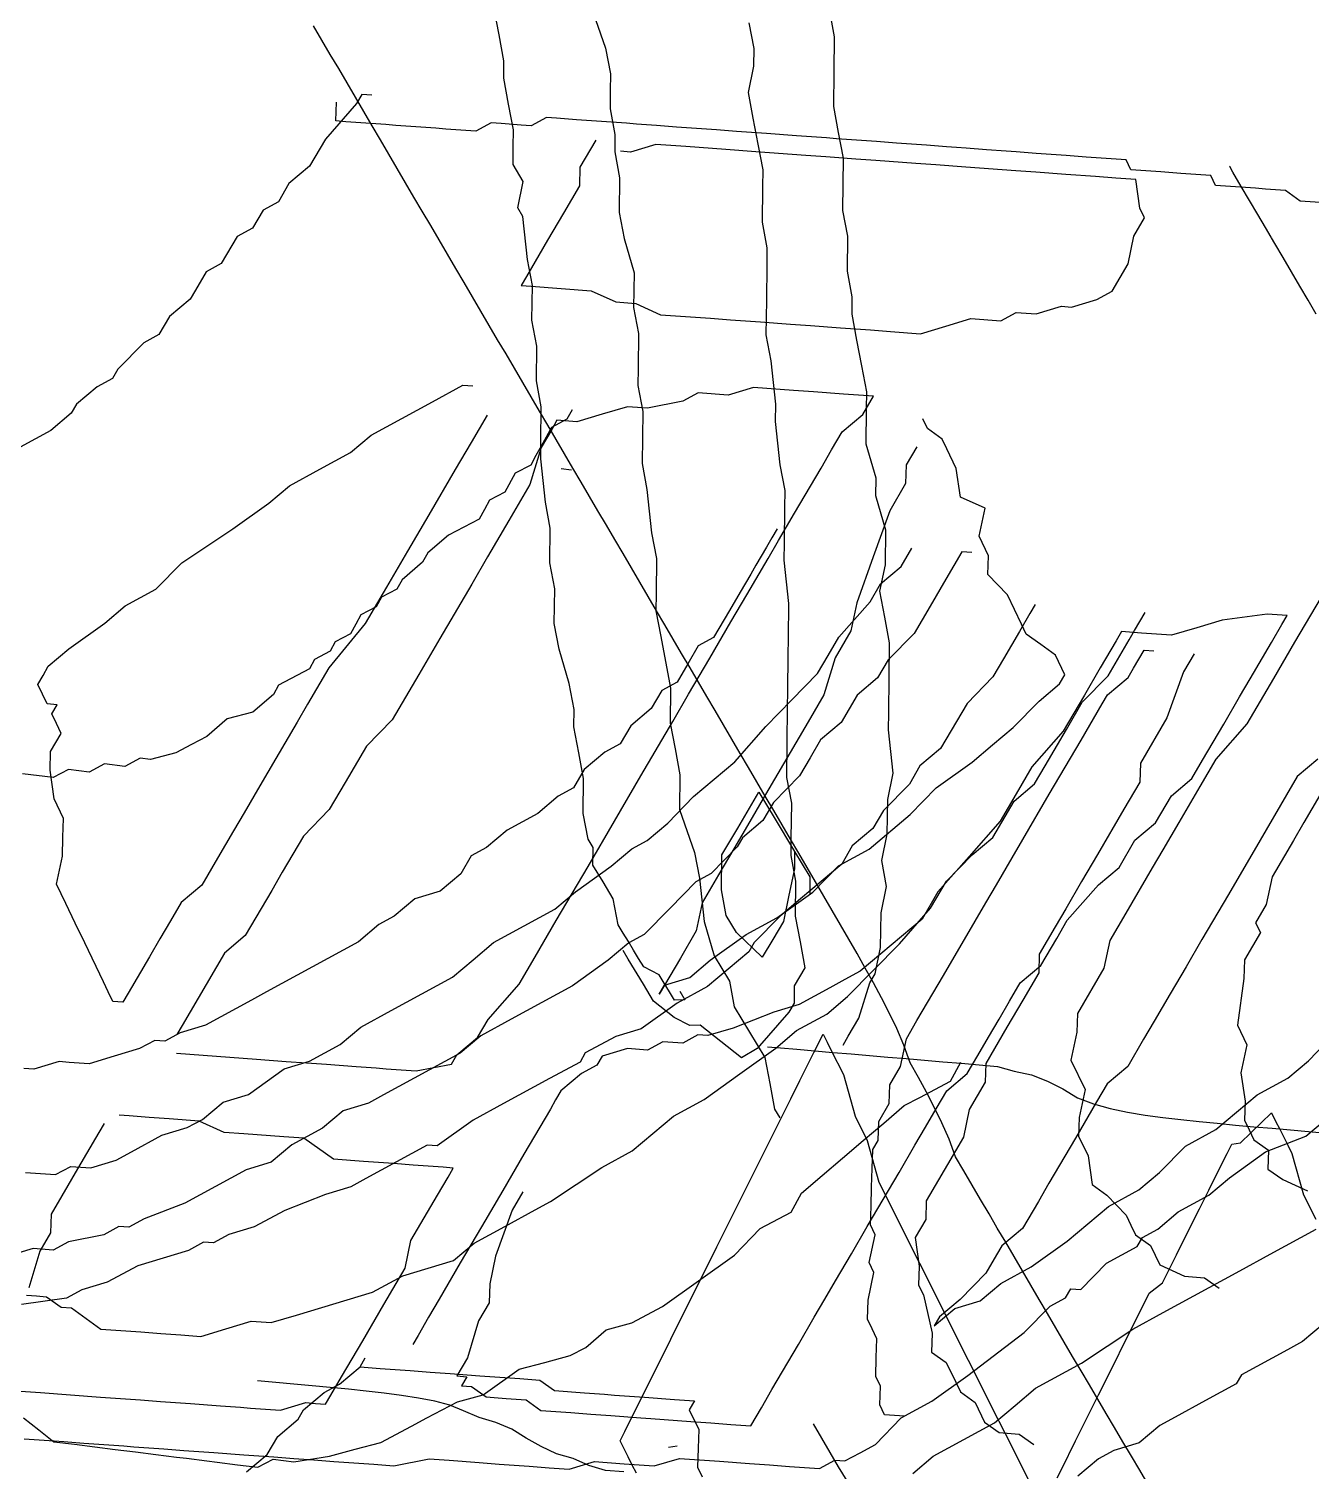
# Model space of a CAD drawing. Extents: x 360 to 742, y 109 to 616.
# Drawn here: x 429.9 to 533.9, y 319.8 to 436.8 of the extents above; entities that cross this region are included whole.
import ezdxf

# ---------------------------------------------------------------- set-up
doc = ezdxf.new("R2010")
doc.units = 0

msp = doc.modelspace()

# ---------------------------------------------------------------- linework, layer by layer
at = {"layer": '1', "color": 252}
for points in [[(482.695, 358.714, 84.237), (482.695, 358.714, 84.237), (483.109, 358.028, 83.637), (483.109, 358.028, 83.637), (483.109, 358.028, 83.637), (483.109, 358.028, 83.637), (483.109, 358.028, 83.637), (483.109, 358.028, 83.637), (482.264, 357.988, 84.771), (482.264, 357.988, 84.771), (482.264, 357.988, 84.771), (482.264, 357.988, 84.771), (481.851, 358.673, 85.371), (481.851, 358.673, 85.371), (481.851, 358.673, 85.371), (481.438, 359.359, 85.969), (481.438, 359.359, 85.969), (481.022, 360.045, 86.567), (479.764, 360.69, 88.298), (479.35, 361.375, 88.897), (478.936, 362.06, 89.496), (478.523, 362.746, 90.096), (478.109, 363.433, 90.694), (477.695, 364.118, 91.293), (477.299, 366.218, 91.956), (476.472, 367.589, 93.153), (475.643, 368.961, 94.351), (475.66, 370.373, 94.415), (475.246, 371.06, 95.014), (474.848, 373.157, 95.676), (474.885, 375.982, 95.805), (474.489, 378.081, 96.468), (474.092, 380.18, 97.131), (474.109, 381.593, 97.195), (473.713, 383.691, 97.857), (472.902, 386.476, 99.118), (472.505, 388.574, 99.781), (472.54, 391.399, 99.911), (472.144, 393.497, 100.573), (472.179, 396.323, 100.701), (471.782, 398.42, 101.365), (471.404, 401.932, 102.092), (471.421, 403.345, 102.155), (471.455, 406.171, 102.285), (471.059, 408.267, 102.947), (471.094, 411.092, 103.076), (470.698, 413.193, 103.738), (470.732, 416.018, 103.866), (470.336, 418.116, 104.53), (469.956, 421.627, 105.258), (469.544, 422.312, 105.856), (469.992, 424.453, 105.386), (469.164, 425.824, 106.583), (469.181, 427.236, 106.647), (469.198, 428.65, 106.712), (468.802, 430.747, 107.374), (468.406, 432.847, 108.038), (468.424, 434.258, 108.102), (468.028, 436.358, 108.765), (467.631, 438.456, 109.428)], [(475.449, 438.761, 116.153), (476.672, 435.291, 114.292), (477.07, 433.192, 113.629), (477.052, 431.781, 113.565), (477.034, 430.368, 113.5), (477.431, 428.27, 112.838), (477.414, 426.856, 112.773), (477.811, 424.759, 112.111), (477.776, 421.933, 111.982), (478.172, 419.834, 111.32), (478.982, 417.05, 110.057), (478.947, 414.224, 109.929), (479.344, 412.124, 109.267), (479.309, 409.301, 109.138), (479.292, 407.888, 109.073), (479.688, 405.79, 108.41), (479.636, 401.552, 108.217), (480.032, 399.453, 107.554), (480.41, 395.942, 106.828), (480.809, 393.844, 106.165), (480.774, 391.019, 106.037), (480.756, 389.606, 105.972), (481.152, 387.507, 105.308), (481.946, 383.31, 103.983), (481.91, 380.485, 103.855), (482.308, 378.387, 103.193), (482.703, 376.288, 102.53), (482.669, 373.463, 102.401), (483.892, 369.992, 100.541), (484.288, 367.894, 99.878), (484.668, 364.383, 99.15), (485.478, 361.598, 97.89), (486.72, 359.541, 96.093), (487.115, 357.443, 95.43), (488.358, 355.386, 93.635), (489.599, 353.328, 91.838), (489.996, 351.23, 91.176), (490.393, 349.131, 90.514), (490.806, 348.446, 89.913)], [(495.947, 354.341, 83.37), (495.947, 354.341, 83.37), (495.947, 354.341, 83.37), (496.378, 355.07, 82.837), (496.378, 355.07, 82.837), (497.24, 356.523, 81.768), (498.121, 359.39, 80.763), (498.552, 360.116, 80.229), (499.001, 362.256, 79.759), (499.036, 365.082, 79.886), (499.485, 367.222, 79.416), (499.088, 369.32, 80.079), (499.537, 371.459, 79.609), (499.573, 374.285, 79.738), (500.019, 376.425, 79.267), (499.642, 379.936, 79.994), (499.659, 381.348, 80.059), (499.692, 384.173, 80.186), (499.729, 386.998, 80.316), (499.331, 389.097, 80.977), (498.935, 391.195, 81.641), (499.383, 393.335, 81.171), (499.418, 396.16, 81.299), (498.609, 398.944, 82.561), (498.626, 400.357, 82.624), (497.815, 403.141, 83.887), (497.849, 405.966, 84.016), (497.867, 407.38, 84.079), (497.471, 409.478, 84.742), (497.075, 411.576, 85.405), (496.677, 413.676, 86.066), (496.696, 415.088, 86.132), (496.298, 417.186, 86.795), (496.334, 420.011, 86.925), (495.937, 422.11, 87.586), (495.989, 426.348, 87.78), (495.592, 428.445, 88.443), (495.197, 430.545, 89.105), (495.232, 433.37, 89.233), (495.268, 436.194, 89.362), (494.871, 438.294, 90.025)], [(520.727, 318.677, 19.201), (520.037, 319.824, 20.273), (519.353, 320.974, 21.343), (518.67, 322.128, 22.414), (517.989, 323.285, 23.482), (517.307, 324.438, 24.549), (516.628, 325.597, 25.617), (515.946, 326.752, 26.683), (515.266, 327.911, 27.748), (514.585, 329.071, 28.816), (513.905, 330.227, 29.883), (513.232, 331.384, 30.948), (512.548, 332.544, 32.013), (511.874, 333.7, 33.08), (511.19, 334.859, 34.147), (510.509, 336.018, 35.215), (509.832, 337.175, 36.281), (509.153, 338.332, 37.342), (508.473, 339.492, 38.412), (507.798, 340.648, 39.475), (507.118, 341.81, 40.541), (506.438, 342.966, 41.609), (505.758, 344.125, 42.674), (505.077, 345.285, 43.744), (504.551, 346.699, 44.624), (503.969, 348.024, 45.571), (503.352, 349.292, 46.56), (502.716, 350.523, 47.576), (502.063, 351.726, 48.611), (501.405, 352.911, 49.653), (500.884, 354.347, 50.526), (500.31, 355.687, 51.459), (499.701, 356.963, 52.442), (499.066, 358.193, 53.455), (498.413, 359.4, 54.483), (497.755, 360.593, 55.529), (497.088, 361.775, 56.577), (496.417, 362.943, 57.635), (495.74, 364.112, 58.695), (495.066, 365.276, 59.758), (494.389, 366.438, 60.822), (493.711, 367.599, 61.885), (493.034, 368.757, 62.952), (492.355, 369.916, 64.016), (491.675, 371.074, 65.079), (490.995, 372.234, 66.147), (490.318, 373.393, 67.212), (489.638, 374.552, 68.28), (488.957, 375.709, 69.345), (488.28, 376.869, 70.41), (487.601, 378.027, 71.477), (486.92, 379.184, 72.544), (486.244, 380.342, 73.609), (485.563, 381.501, 74.675), (484.886, 382.658, 75.74), (484.207, 383.816, 76.806), (483.527, 384.976, 77.873), (482.846, 386.134, 78.939), (482.168, 387.291, 80.004), (481.491, 388.45, 81.069), (480.81, 389.609, 82.138), (480.131, 390.768, 83.205), (479.452, 391.923, 84.271), (478.772, 393.082, 85.335), (478.092, 394.242, 86.403), (477.413, 395.402, 87.468), (476.733, 396.562, 88.535), (476.055, 397.717, 89.6), (475.377, 398.874, 90.667), (474.698, 400.034, 91.732), (474.017, 401.191, 92.799), (473.34, 402.347, 93.863), (472.66, 403.508, 94.931), (471.981, 404.665, 95.996), (471.301, 405.821, 97.06), (470.625, 406.981, 98.128), (469.945, 408.14, 99.194), (469.267, 409.297, 100.261), (468.588, 410.456, 101.325), (467.908, 411.612, 102.391), (467.228, 412.773, 103.458), (466.548, 413.929, 104.524), (465.87, 415.087, 105.59), (465.189, 416.247, 106.656), (464.512, 417.403, 107.722), (463.832, 418.562, 108.789), (463.153, 419.72, 109.855), (462.472, 420.878, 110.922), (461.794, 422.038, 111.988), (461.116, 423.196, 113.055), (460.437, 424.352, 114.121), (459.757, 425.511, 115.187), (459.08, 426.671, 116.254), (458.401, 427.83, 117.318), (457.72, 428.986, 118.383), (457.04, 430.143, 119.451), (456.362, 431.301, 120.518), (455.683, 432.459, 121.586), (455.004, 433.618, 122.648), (454.325, 434.777, 123.716), (453.644, 435.937, 124.784), (452.965, 437.095, 125.849)], [(488.311, 437.344, 81.569), (488.706, 435.245, 80.905), (488.689, 433.832, 80.842), (488.241, 431.692, 81.313), (488.637, 429.593, 80.649), (489.033, 427.496, 79.985), (489.429, 425.397, 79.322), (489.413, 423.985, 79.258), (489.379, 421.159, 79.13), (489.773, 419.062, 78.466), (489.757, 417.649, 78.402), (489.722, 414.823, 78.273), (489.688, 411.997, 78.146), (490.082, 409.898, 77.483), (490.462, 406.389, 76.756), (490.446, 404.976, 76.691), (490.825, 401.465, 75.964), (491.221, 399.366, 75.301), (491.204, 397.953, 75.237), (491.169, 395.129, 75.109), (491.151, 393.715, 75.046), (491.531, 390.204, 74.318), (491.496, 387.379, 74.188), (491.479, 385.966, 74.124), (491.444, 383.14, 73.996), (491.426, 381.728, 73.932), (491.391, 378.903, 73.804), (491.355, 376.078, 73.675), (491.753, 373.979, 73.012), (491.718, 371.154, 72.883), (491.701, 369.741, 72.819), (492.097, 367.643, 72.155), (492.063, 364.817, 72.028), (492.459, 362.718, 71.366), (492.854, 360.622, 70.702), (492.424, 359.893, 71.237), (491.992, 359.167, 71.771), (491.975, 357.754, 71.707), (491.543, 357.026, 72.242), (488.973, 354.078, 75.513), (487.697, 353.311, 77.18), (486.023, 354.641, 79.511), (484.352, 355.972, 81.841), (483.506, 355.93, 82.976), (482.248, 356.575, 84.707), (480.574, 357.906, 87.036), (479.747, 359.277, 88.235), (478.505, 361.333, 90.029), (478.09, 362.02, 90.63), (478.09, 362.02, 90.63), (478.09, 362.02, 90.63)], [(457.699, 431.454, 119.648), (456.889, 431.514, 119.071), (456.889, 431.514, 119.071), (456.889, 431.514, 119.071), (456.889, 431.514, 119.071), (456.889, 431.514, 119.071), (456.458, 430.778, 119.592), (453.927, 427.898, 121.109), (453.497, 427.165, 121.636), (452.638, 425.694, 122.685), (450.968, 424.284, 123.15), (450.107, 422.811, 124.2), (448.868, 422.139, 124.142), (448.008, 420.669, 125.192), (446.765, 419.994, 125.137), (445.906, 418.524, 126.185), (445.475, 417.789, 126.71), (444.234, 417.113, 126.653), (443.373, 415.643, 127.703), (442.945, 414.909, 128.225), (441.274, 413.497, 128.694), (440.415, 412.026, 129.745), (439.174, 411.353, 129.688), (437.073, 409.207, 130.678), (436.643, 408.472, 131.204), (435.401, 407.798, 131.146), (433.732, 406.386, 131.615), (433.3, 405.653, 132.142), (433.3, 405.653, 132.142), (431.63, 404.242, 132.607), (430.388, 403.566, 132.55), (429.147, 402.89, 132.495)], [(534.693, 422.753, 178.152), (533.068, 422.868, 176.99), (531.875, 423.725, 175.304), (530.252, 423.84, 174.138), (530.252, 423.84, 174.138), (529.443, 423.902, 173.558), (529.443, 423.902, 173.558), (529.443, 423.902, 173.558), (528.633, 423.965, 172.98), (527.821, 424.022, 172.396), (527.821, 424.022, 172.396), (526.196, 424.14, 171.235), (525.815, 424.932, 170.126), (525.815, 424.932, 170.126), (525.815, 424.932, 170.126), (525.004, 424.994, 169.546), (525.004, 424.994, 169.546), (523.38, 425.111, 168.383), (521.76, 425.232, 167.22), (520.948, 425.291, 166.638), (519.322, 425.411, 165.473), (518.942, 426.205, 164.367), (517.317, 426.325, 163.206), (515.692, 426.442, 162.042), (514.071, 426.559, 160.878), (512.447, 426.681, 159.717), (511.639, 426.739, 159.136), (510.015, 426.857, 157.971), (509.203, 426.918, 157.389), (507.582, 427.038, 156.226), (505.956, 427.156, 155.064), (505.146, 427.214, 154.481), (504.334, 427.275, 153.899), (502.712, 427.394, 152.739), (501.087, 427.514, 151.576), (500.277, 427.573, 150.993), (498.656, 427.691, 149.829), (497.843, 427.75, 149.249), (496.22, 427.869, 148.086), (495.407, 427.928, 147.504), (494.598, 427.988, 146.922), (493.787, 428.047, 146.342), (492.161, 428.168, 145.18), (489.728, 428.345, 143.434), (488.915, 428.404, 142.855), (487.294, 428.525, 141.687), (485.67, 428.642, 140.523), (484.047, 428.759, 139.362), (482.424, 428.878, 138.2), (480.803, 428.997, 137.037), (479.178, 429.118, 135.875), (478.367, 429.178, 135.292), (476.747, 429.292, 134.132), (475.933, 429.352, 133.548), (474.309, 429.471, 132.386), (472.69, 429.59, 131.223), (471.877, 429.653, 130.643), (470.634, 428.976, 130.581), (469.821, 429.035, 130.001), (468.201, 429.155, 128.84), (467.388, 429.212, 128.26), (466.146, 428.542, 128.201), (465.338, 428.598, 127.618), (464.522, 428.659, 127.038), (463.713, 428.717, 126.458), (462.9, 428.773, 125.873), (461.278, 428.896, 124.712), (460.468, 428.954, 124.129), (460.468, 428.954, 124.129), (459.656, 429.015, 123.55), (458.843, 429.071, 122.968), (458.032, 429.132, 122.387), (457.22, 429.191, 121.805), (456.409, 429.25, 121.223), (455.598, 429.309, 120.644), (455.598, 429.309, 120.644), (455.598, 429.309, 120.644), (454.786, 429.369, 120.061), (454.786, 429.369, 120.061), (454.786, 429.369, 120.061), (454.835, 430.898, 118.428)], [(475.885, 427.824, 135.179), (475.455, 427.088, 135.703), (474.593, 425.62, 136.753), (474.548, 424.092, 138.384), (473.256, 421.884, 139.958), (471.967, 419.684, 141.535), (470.247, 416.741, 143.631), (470.247, 416.741, 143.631), (470.247, 416.741, 143.631), (469.822, 416.005, 144.156), (469.822, 416.005, 144.156), (470.631, 415.948, 144.738), (470.631, 415.948, 144.738), (470.631, 415.948, 144.738), (473.064, 415.768, 146.482), (475.498, 415.591, 148.226), (477.504, 414.678, 150.494), (479.129, 414.559, 151.66), (481.132, 413.644, 153.927), (482.756, 413.525, 155.09), (485.189, 413.348, 156.835), (486.813, 413.229, 157.997), (487.622, 413.168, 158.578), (489.246, 413.05, 159.742), (491.679, 412.873, 161.487), (493.302, 412.755, 162.648), (495.736, 412.575, 164.396), (498.17, 412.4, 166.138), (499.796, 412.281, 167.303), (502.23, 412.098, 169.045), (504.281, 412.714, 169.684), (506.336, 413.33, 170.323), (508.77, 413.154, 172.069), (510.007, 413.827, 172.127), (511.636, 413.708, 173.289), (513.685, 414.324, 173.926), (513.685, 414.324, 173.926), (514.5, 414.266, 174.506), (514.5, 414.266, 174.506), (516.551, 414.883, 175.144), (517.792, 415.558, 175.203), (517.792, 415.558, 175.203), (517.792, 415.558, 175.203), (517.792, 415.558, 175.203), (519.082, 417.764, 173.628), (519.556, 420.027, 171.473), (520.418, 421.495, 170.424), (520.037, 422.292, 169.318), (520.037, 422.292, 169.318), (519.704, 424.616, 166.581), (519.704, 424.616, 166.581), (518.893, 424.675, 165.999), (518.081, 424.735, 165.418), (516.456, 424.853, 164.255), (514.024, 425.032, 162.508), (511.587, 425.209, 160.767), (509.965, 425.329, 159.603), (505.91, 425.626, 156.694), (503.475, 425.806, 154.949), (501.85, 425.923, 153.786), (498.606, 426.159, 151.462), (496.982, 426.278, 150.298), (494.55, 426.459, 148.555), (492.928, 426.579, 147.392), (488.869, 426.875, 144.485), (486.434, 427.053, 142.739), (483.186, 427.291, 140.412), (481.565, 427.408, 139.25), (480.755, 427.47, 138.668), (478.7, 426.85, 138.03), (477.887, 426.914, 137.448)], [(534.366, 413.687, 167.364), (533.703, 414.813, 168.4), (533.031, 415.958, 169.459), (532.354, 417.118, 170.525), (531.676, 418.274, 171.59), (530.996, 419.431, 172.653), (530.731, 419.882, 173.069), (530.708, 419.925, 173.107), (530.708, 419.925, 173.107), (530.708, 419.925, 173.107), (530.708, 419.925, 173.107), (530.708, 419.925, 173.107), (530.708, 419.925, 173.107), (530.708, 419.925, 173.107), (530.708, 419.925, 173.107), (530.708, 419.925, 173.107), (530.708, 419.925, 173.107), (530.708, 419.925, 173.107), (530.708, 419.925, 173.107), (530.708, 419.925, 173.107), (530.708, 419.925, 173.107), (530.708, 419.925, 173.107), (530.708, 419.925, 173.107), (530.708, 419.925, 173.107), (530.231, 420.734, 173.853), (529.612, 421.789, 174.824), (528.952, 422.917, 175.86), (528.279, 424.062, 176.914), (527.602, 425.221, 177.981), (527.341, 425.67, 178.394), (527.315, 425.711, 178.435), (527.315, 425.711, 178.435), (527.315, 425.711, 178.435), (527.315, 425.711, 178.435), (527.315, 425.711, 178.435), (527.315, 425.711, 178.435), (527.315, 425.711, 178.435), (527.315, 425.711, 178.435), (527.315, 425.711, 178.435), (527.315, 425.711, 178.435), (527.315, 425.711, 178.435)], [(467.048, 405.479, 153.826), (465.757, 403.275, 155.402), (464.47, 401.069, 156.973), (462.319, 397.395, 159.6), (460.599, 394.454, 161.697), (458.882, 391.516, 163.795), (457.162, 388.572, 165.894), (454.201, 384.961, 167.936), (452.483, 382.02, 170.033), (451.622, 380.55, 171.084), (449.905, 377.612, 173.182), (448.614, 375.405, 174.758), (447.325, 373.201, 176.331), (446.464, 371.731, 177.38), (445.176, 369.526, 178.954), (443.886, 367.321, 180.528), (442.216, 365.912, 180.997), (441.356, 364.441, 182.044), (440.496, 362.972, 183.094), (439.636, 361.502, 184.142), (437.918, 358.56, 186.24), (437.918, 358.56, 186.24), (437.918, 358.56, 186.24), (437.918, 358.56, 186.24), (437.488, 357.826, 186.767), (437.488, 357.826, 186.767), (437.488, 357.826, 186.767), (436.674, 357.886, 186.185), (436.674, 357.886, 186.185), (436.293, 358.681, 185.08), (435.913, 359.475, 183.973), (434.385, 362.654, 179.55), (433.623, 364.243, 177.336), (432.858, 365.832, 175.124), (432.478, 366.623, 174.016), (432.094, 367.419, 172.911), (432.572, 369.684, 170.756), (432.621, 371.213, 169.126), (432.669, 372.742, 167.493), (431.906, 374.331, 165.281), (431.573, 376.653, 162.543), (431.621, 378.185, 160.913), (432.481, 379.653, 159.864), (432.098, 380.448, 158.759), (431.717, 381.242, 157.651), (431.717, 381.242, 157.651), (432.145, 381.979, 157.13), (432.145, 381.979, 157.13), (432.145, 381.979, 157.13), (432.145, 381.979, 157.13), (432.145, 381.979, 157.13), (431.336, 382.037, 156.546), (430.955, 382.831, 155.44), (430.573, 383.626, 154.332), (431.003, 384.36, 153.808), (431.003, 384.36, 153.808), (431.003, 384.36, 153.808), (431.003, 384.36, 153.808), (431.432, 385.097, 153.284), (431.432, 385.097, 153.284), (431.432, 385.097, 153.284), (431.432, 385.097, 153.284), (433.103, 386.504, 152.815), (436.015, 388.593, 152.406), (437.685, 390, 151.938), (440.168, 391.355, 152.052), (442.271, 393.497, 151.061), (446.423, 396.26, 150.705), (449.338, 398.344, 150.291), (451.006, 399.758, 149.825), (453.488, 401.108, 149.94), (455.973, 402.458, 150.054), (457.645, 403.871, 149.586), (460.125, 405.22, 149.701), (462.609, 406.573, 149.813), (465.091, 407.92, 149.926), (465.902, 407.863, 150.506), (465.902, 407.863, 150.506), (465.902, 407.863, 150.506), (465.902, 407.863, 150.506), (465.902, 407.863, 150.506), (465.902, 407.863, 150.506), (465.902, 407.863, 150.506), (465.902, 407.863, 150.506), (465.902, 407.863, 150.506)], [(441.83, 353.676, 194.043), (441.83, 353.676, 194.043), (441.83, 353.676, 194.043), (441.83, 353.676, 194.043), (441.83, 353.676, 194.043), (445.077, 353.438, 196.367), (448.32, 353.202, 198.695), (450.755, 353.022, 200.437), (452.379, 352.901, 201.602), (454.003, 352.785, 202.763), (456.436, 352.608, 204.509), (458.058, 352.485, 205.671), (458.872, 352.428, 206.253), (459.681, 352.368, 206.835), (461.305, 352.249, 207.998), (464.171, 352.806, 209.218), (464.171, 352.806, 209.218), (464.171, 352.806, 209.218), (464.171, 352.806, 209.218), (464.171, 352.806, 209.218), (464.171, 352.806, 209.218), (464.6, 353.541, 208.693), (464.6, 353.541, 208.693), (464.6, 353.541, 208.693), (466.268, 354.952, 208.223), (467.129, 356.422, 207.175), (469.661, 359.303, 205.656), (470.949, 361.507, 204.084), (472.667, 364.448, 201.986), (475.246, 368.856, 198.84), (477.397, 372.53, 196.213), (479.546, 376.206, 193.589), (482.125, 380.618, 190.444), (483.416, 382.822, 188.868), (485.135, 385.758, 186.772), (486.852, 388.701, 184.67), (488.14, 390.907, 183.1), (489.862, 393.845, 180.999), (490.721, 395.314, 179.951), (492.013, 397.522, 178.378), (494.16, 401.195, 175.753), (495.019, 402.664, 174.705), (495.878, 404.134, 173.655), (497.549, 405.546, 173.185), (498.409, 407.015, 172.136), (498.409, 407.015, 172.136), (498.409, 407.015, 172.136), (498.409, 407.015, 172.136), (498.409, 407.015, 172.136), (498.409, 407.015, 172.136), (498.409, 407.015, 172.136), (498.409, 407.015, 172.136), (495.975, 407.193, 170.393), (493.539, 407.371, 168.647), (491.916, 407.489, 167.485), (488.671, 407.726, 165.16), (486.619, 407.111, 164.52), (484.183, 407.287, 162.775), (482.944, 406.613, 162.721), (480.081, 406.058, 161.501), (478.455, 406.174, 160.337), (476.402, 405.559, 159.7), (474.349, 404.946, 159.06), (472.727, 405.066, 157.898), (472.727, 405.066, 157.898), (472.727, 405.066, 157.898), (472.727, 405.066, 157.898), (472.727, 405.066, 157.898), (472.297, 404.329, 158.423), (471.438, 402.86, 159.473), (470.533, 399.859, 162.151), (468.81, 396.921, 164.251), (467.092, 393.978, 166.348), (465.803, 391.775, 167.923), (463.224, 387.367, 171.072), (461.504, 384.424, 173.17), (459.354, 380.75, 175.793), (457.254, 378.606, 176.784), (455.536, 375.666, 178.885), (454.245, 373.462, 180.459), (452.143, 371.316, 181.449), (450.425, 368.376, 183.55), (449.567, 366.906, 184.598), (447.418, 363.23, 187.221), (445.745, 361.82, 187.687), (443.598, 358.147, 190.313), (442.307, 355.942, 191.886), (441.879, 355.205, 192.41), (441.879, 355.205, 192.41), (441.879, 355.205, 192.41), (441.879, 355.205, 192.41)], [(473.946, 405.914, 85.97), (473.526, 405.151, 86.456), (472.276, 404.491, 86.396), (471.435, 402.962, 87.373), (471.013, 402.198, 87.861), (470.592, 401.435, 88.349), (469.343, 400.772, 88.286), (468.502, 399.245, 89.265), (467.251, 398.583, 89.204), (466.831, 397.82, 89.691), (466.41, 397.055, 90.18), (465.16, 396.394, 90.118), (463.913, 395.735, 90.056), (462.243, 394.309, 90.48), (461.822, 393.543, 90.969), (460.151, 392.118, 91.396), (459.731, 391.355, 91.884), (458.482, 390.697, 91.823), (458.059, 389.931, 92.312), (456.812, 389.27, 92.249), (456.391, 388.508, 92.739), (455.97, 387.743, 93.226), (454.722, 387.083, 93.165), (454.302, 386.318, 93.652), (453.053, 385.657, 93.59), (452.63, 384.893, 94.079), (450.132, 383.571, 93.955), (449.711, 382.808, 94.443), (448.041, 381.382, 94.869), (445.964, 380.827, 94.256), (444.294, 379.402, 94.682), (443.045, 378.739, 94.619), (441.795, 378.081, 94.556), (439.718, 377.524, 93.944), (438.888, 377.628, 93.396), (437.642, 376.967, 93.331), (435.985, 377.175, 92.229), (434.736, 376.515, 92.167), (433.08, 376.723, 91.065), (431.83, 376.062, 91.002), (429.346, 376.374, 89.349)], [(478.507, 406.16, 88.234)], [(501.941, 402.926, 178.831), (501.941, 402.926, 178.831), (501.51, 402.187, 179.358), (501.082, 401.454, 179.881), (501.032, 399.925, 181.511), (499.744, 397.72, 183.085), (498.406, 393.986, 186.291), (497.069, 390.25, 189.496), (496.591, 387.987, 191.651), (495.303, 385.779, 193.224), (494.393, 382.781, 195.905), (493.105, 380.577, 197.477), (491.385, 377.638, 199.576), (489.666, 374.698, 201.676), (488.374, 372.492, 203.248), (487.088, 370.288, 204.825), (486.228, 368.817, 205.873), (484.509, 365.88, 207.972), (484.031, 363.616, 210.129), (482.741, 361.409, 211.699), (482.312, 360.674, 212.226), (481.881, 359.939, 212.751), (481.451, 359.205, 213.275), (481.023, 358.47, 213.801), (481.023, 358.47, 213.801), (481.023, 358.47, 213.801), (481.023, 358.47, 213.801), (481.023, 358.47, 213.801), (481.023, 358.47, 213.801), (481.023, 358.47, 213.801), (481.023, 358.47, 213.801), (481.023, 358.47, 213.801), (481.023, 358.47, 213.801), (481.023, 358.47, 213.801), (481.023, 358.47, 213.801), (481.451, 359.205, 213.275), (483.503, 359.82, 213.915), (485.174, 361.235, 213.447), (488.088, 363.318, 213.033), (490.569, 364.672, 213.148), (493.483, 366.755, 212.736), (495.582, 368.9, 211.745), (498.066, 370.252, 211.858), (501.407, 373.073, 210.919), (503.508, 375.218, 209.928), (506.42, 377.305, 209.518), (508.092, 378.713, 209.049), (509.762, 380.126, 208.582), (511.865, 382.268, 207.591), (513.534, 383.682, 207.122), (513.964, 384.417, 206.599), (513.964, 384.417, 206.599), (513.964, 384.417, 206.599), (513.964, 384.417, 206.599), (513.964, 384.417, 206.599), (513.964, 384.417, 206.599), (513.204, 386.005, 204.387), (512.007, 386.859, 202.697), (510.813, 387.709, 201.008), (510.435, 388.508, 199.904), (509.288, 390.891, 196.587), (507.712, 392.537, 193.791), (507.762, 394.067, 192.161), (507, 395.657, 189.948), (507.477, 397.922, 187.795), (505.473, 398.833, 185.523), (505.139, 401.155, 182.788), (504.376, 402.746, 180.575), (503.995, 403.54, 179.47), (502.797, 404.394, 177.781), (502.418, 405.19, 176.676), (502.418, 405.19, 176.676)], [(473.903, 401.018, 90.554), (473.903, 401.018, 90.554), (473.903, 401.018, 90.554), (473.903, 401.018, 90.554), (473.075, 401.124, 90.003)], [(490.601, 396.25, 93.47), (490.601, 396.25, 93.47), (490.169, 395.515, 93.995), (490.169, 395.515, 93.995), (490.169, 395.515, 93.995), (489.739, 394.779, 94.521), (488.882, 393.309, 95.567), (488.451, 392.575, 96.094), (488.022, 391.841, 96.617), (487.59, 391.105, 97.142), (486.732, 389.637, 98.194), (486.3, 388.9, 98.716), (485.871, 388.165, 99.24), (485.441, 387.429, 99.766), (484.2, 386.753, 99.71), (483.342, 385.286, 100.758), (482.48, 383.816, 101.809), (481.24, 383.139, 101.752), (480.38, 381.669, 102.801), (478.708, 380.26, 103.268), (477.851, 378.79, 104.318), (476.609, 378.115, 104.261), (474.938, 376.705, 104.73), (474.077, 375.233, 105.777), (472.835, 374.558, 105.722), (471.165, 373.149, 106.188), (469.922, 372.473, 106.132), (468.681, 371.796, 106.077), (467.013, 370.385, 106.543), (465.77, 369.711, 106.487), (464.91, 368.243, 107.535), (463.242, 366.829, 108.004), (461.187, 366.212, 107.365), (459.517, 364.802, 107.832), (458.275, 364.128, 107.776), (456.602, 362.717, 108.245), (455.361, 362.04, 108.186), (454.122, 361.366, 108.131), (452.88, 360.689, 108.071), (451.638, 360.015, 108.017), (449.158, 358.663, 107.901), (447.916, 357.987, 107.846), (446.673, 357.314, 107.79), (445.432, 356.636, 107.733), (444.192, 355.963, 107.675), (442.14, 355.345, 107.037), (440.896, 354.672, 106.981), (440.086, 354.73, 106.4), (438.842, 354.055, 106.342), (436.791, 353.437, 105.705), (434.74, 352.823, 105.067), (433.928, 352.884, 104.486), (433.115, 352.942, 103.901), (432.305, 353.001, 103.322), (430.251, 352.385, 102.682), (429.442, 352.445, 102.102)], [(429.582, 344.002, 111.361), (431.204, 343.883, 112.526), (432.015, 343.825, 113.108), (433.257, 344.5, 113.163), (434.88, 344.383, 114.325), (436.931, 344.998, 114.965), (438.173, 345.671, 115.021), (440.656, 347.023, 115.134), (442.708, 347.64, 115.773), (443.949, 348.315, 115.83), (445.623, 349.723, 115.361), (447.673, 350.34, 116), (450.586, 352.427, 115.587), (452.638, 353.045, 116.225), (455.121, 354.396, 116.341), (456.792, 355.806, 115.871), (459.274, 357.156, 115.988), (460.518, 357.831, 116.044), (462.999, 359.185, 116.16), (464.24, 359.861, 116.215), (465.91, 361.267, 115.745), (467.582, 362.678, 115.28), (470.064, 364.028, 115.392), (472.546, 365.38, 115.506), (474.218, 366.793, 115.038), (477.13, 368.878, 114.628), (478.805, 370.289, 114.16), (480.042, 370.963, 114.218), (481.715, 372.374, 113.749), (483.815, 374.521, 112.758), (485.487, 375.933, 112.289), (487.157, 377.342, 111.82), (489.689, 380.218, 110.304), (491.789, 382.366, 109.309), (493.888, 384.513, 108.319), (494.75, 385.981, 107.268), (495.611, 387.451, 106.219), (498.139, 390.333, 104.704), (499, 391.803, 103.653), (500.669, 393.212, 103.186), (501.53, 394.68, 102.136), (501.53, 394.68, 102.136), (501.53, 394.68, 102.136), (501.53, 394.68, 102.136)], [(506.4, 394.327, 105.625), (505.588, 394.385, 105.044), (504.298, 392.181, 106.618), (503.008, 389.977, 108.194), (501.72, 387.771, 109.766), (499.619, 385.624, 110.76), (498.758, 384.154, 111.808), (497.087, 382.746, 112.276), (495.797, 380.541, 113.848), (494.128, 379.128, 114.316), (493.268, 377.662, 115.368), (492.407, 376.191, 116.418), (490.307, 374.043, 117.408), (489.445, 372.574, 118.458), (487.775, 371.163, 118.925), (487.345, 370.43, 119.45), (485.244, 368.282, 120.442), (484.001, 367.611, 120.386), (481.905, 365.462, 121.379), (479.801, 363.319, 122.371), (478.562, 362.642, 122.316), (476.892, 361.232, 122.781), (473.979, 359.146, 123.193), (472.737, 358.473, 123.138), (471.496, 357.794, 123.08), (469.012, 356.443, 122.968), (466.531, 355.089, 122.851), (464.859, 353.682, 123.32), (463.618, 353.007, 123.261), (462.378, 352.328, 123.204), (459.896, 350.978, 123.091), (458.654, 350.304, 123.033), (457.413, 349.628, 122.977), (455.36, 349.013, 122.339), (453.691, 347.602, 122.807), (451.206, 346.251, 122.695), (449.533, 344.842, 123.162), (447.481, 344.225, 122.522), (446.239, 343.549, 122.466), (444.998, 342.875, 122.409), (442.518, 341.523, 122.297), (439.222, 340.228, 121.602), (437.981, 339.554, 121.544), (437.169, 339.618, 120.962), (435.93, 338.94, 120.907), (433.063, 338.383, 119.686), (431.822, 337.706, 119.63), (430.202, 337.826, 118.466), (428.147, 337.212, 117.83)], [(511.555, 390.118, 113.481), (511.125, 389.383, 114.006), (510.263, 387.912, 115.057), (508.975, 385.708, 116.629), (508.115, 384.236, 117.679), (506.014, 382.089, 118.672), (505.152, 380.621, 119.72), (503.865, 378.417, 121.296), (502.194, 377.005, 121.762), (501.334, 375.535, 122.813), (499.236, 373.389, 123.805), (498.372, 371.922, 124.853), (496.7, 370.51, 125.322), (495.84, 369.041, 126.371), (494.171, 367.63, 126.841), (492.503, 366.218, 127.307), (490.832, 364.809, 127.775), (488.729, 362.663, 128.77), (488.299, 361.928, 129.294), (486.628, 360.519, 129.759), (484.956, 359.109, 130.229), (482.473, 357.756, 130.113), (479.559, 355.671, 130.525), (477.509, 355.054, 129.886), (475.026, 353.703, 129.771), (474.595, 352.969, 130.297), (472.115, 351.619, 130.182), (470.874, 350.943, 130.125), (468.391, 349.59, 130.014), (465.909, 348.242, 129.9), (462.998, 346.152, 130.309), (462.187, 346.213, 129.727), (460.942, 345.537, 129.672), (457.219, 343.509, 129.502), (455.979, 342.834, 129.446), (453.926, 342.219, 128.804), (450.633, 340.927, 128.11), (448.147, 339.578, 127.997), (446.095, 338.96, 127.358), (444.854, 338.288, 127.303), (444.041, 338.346, 126.72), (442.802, 337.668, 126.665), (440.748, 337.052, 126.025), (438.694, 336.436, 125.385), (436.214, 335.085, 125.273), (434.162, 334.469, 124.634), (432.921, 333.793, 124.577), (429.244, 333.296, 122.775)], [(534.752, 390.713, 127.61), (532.603, 387.043, 130.232), (530.883, 384.101, 132.33), (528.734, 380.426, 134.955), (526.203, 377.546, 136.471), (524.913, 375.342, 138.045), (523.196, 372.403, 140.146), (521.904, 370.197, 141.718), (521.046, 368.726, 142.765), (518.897, 365.053, 145.391), (517.607, 362.847, 146.964), (517.132, 360.584, 149.121), (514.98, 356.909, 151.743), (514.935, 355.38, 153.373), (514.452, 353.114, 155.531), (515.6, 350.732, 158.847), (515.122, 348.469, 161.004), (515.074, 346.937, 162.636), (515.836, 345.347, 164.847), (516.172, 343.025, 167.584), (517.362, 342.171, 169.271), (518.94, 340.523, 172.064), (519.319, 339.728, 173.171), (519.701, 338.934, 174.278), (520.896, 338.078, 175.963), (521.658, 336.492, 178.176), (523.661, 335.579, 180.446), (525.287, 335.46, 181.609), (526.479, 334.607, 183.298), (526.479, 334.607, 183.298), (526.479, 334.607, 183.298)], [(429.674, 334.032, 122.254), (430.486, 333.974, 122.833), (431.295, 333.913, 123.415), (432.489, 333.061, 125.104), (433.302, 333, 125.684), (434.495, 332.147, 127.371), (435.689, 331.294, 129.058), (437.312, 331.173, 130.222), (438.935, 331.057, 131.387), (440.556, 330.936, 132.547), (442.178, 330.816, 133.713), (443.802, 330.698, 134.876), (445.855, 331.314, 135.512), (447.907, 331.931, 136.152), (449.532, 331.812, 137.315), (451.581, 332.428, 137.954), (453.637, 333.043, 138.589), (455.687, 333.66, 139.229), (457.742, 334.276, 139.869), (460.226, 335.624, 139.981), (462.278, 336.241, 140.619), (464.331, 336.858, 141.258), (466.001, 338.27, 140.789), (468.483, 339.62, 140.904), (470.966, 340.971, 141.018), (472.207, 341.646, 141.073), (476.361, 344.408, 140.721), (478.843, 345.758, 140.834), (480.515, 347.168, 140.364), (482.185, 348.58, 139.899), (484.668, 349.931, 140.01), (487.578, 352.017, 139.6), (490.494, 354.103, 139.191), (492.164, 355.515, 138.722), (494.645, 356.865, 138.84), (496.313, 358.278, 138.368), (498.417, 360.42, 137.376), (500.519, 362.567, 136.385), (503.05, 365.448, 134.867), (504.34, 367.65, 133.292), (506.44, 369.797, 132.299), (508.109, 371.209, 131.833), (509.83, 374.148, 129.735), (511.501, 375.557, 129.265), (512.362, 377.026, 128.216), (514.08, 379.964, 126.117), (515.369, 382.172, 124.544), (517.469, 384.318, 123.55), (519.189, 387.258, 121.451), (519.617, 387.994, 120.928), (520.049, 388.727, 120.402), (520.049, 388.727, 120.402), (520.049, 388.727, 120.402), (520.479, 389.459, 119.877), (520.479, 389.459, 119.877)], [(469.942, 342.42, 224.178), (469.942, 342.42, 224.178), (469.942, 342.42, 224.178), (469.942, 342.42, 224.178), (469.083, 340.95, 225.225), (467.747, 337.214, 228.435), (467.268, 334.949, 230.587), (467.221, 333.424, 232.221), (466.36, 331.952, 233.267), (465.456, 328.954, 235.948), (464.595, 327.483, 236.999), (464.595, 327.483, 236.999), (465.406, 327.423, 237.579), (464.975, 326.688, 238.103), (464.975, 326.688, 238.103), (464.975, 326.688, 238.103), (465.787, 326.629, 238.687), (466.979, 325.774, 240.372), (468.602, 325.659, 241.536), (470.224, 325.538, 242.699), (471.419, 324.684, 244.386), (473.852, 324.507, 246.13), (475.475, 324.386, 247.293), (477.097, 324.269, 248.456), (479.531, 324.089, 250.202), (480.344, 324.03, 250.783), (483.588, 323.792, 253.111), (485.213, 323.671, 254.272), (486.835, 323.554, 255.438), (486.835, 323.554, 255.438), (486.835, 323.554, 255.438), (487.647, 323.496, 256.017), (488.456, 323.436, 256.597), (488.456, 323.436, 256.597), (488.456, 323.436, 256.597), (488.456, 323.436, 256.597), (488.89, 324.17, 256.072), (488.89, 324.17, 256.072), (489.318, 324.907, 255.549), (489.318, 324.907, 255.549), (490.177, 326.377, 254.5), (491.898, 329.316, 252.402), (492.329, 330.049, 251.874), (493.616, 332.256, 250.301), (494.474, 333.723, 249.253), (495.332, 335.194, 248.204), (495.764, 335.932, 247.677), (496.624, 337.398, 246.631), (497.915, 339.603, 245.056), (499.202, 341.807, 243.483), (500.495, 344.013, 241.908), (501.783, 346.218, 240.333), (502.643, 347.687, 239.283), (503.502, 349.159, 238.237), (504.363, 350.628, 237.184), (506.033, 352.039, 236.718), (506.891, 353.508, 235.669), (507.754, 354.976, 234.618), (508.613, 356.449, 233.57), (509.474, 357.918, 232.521), (510.331, 359.39, 231.473), (512.003, 360.8, 231.004), (513.292, 363.004, 229.431), (514.153, 364.473, 228.38), (516.68, 367.353, 226.862), (518.353, 368.764, 226.395), (519.64, 370.968, 224.822), (521.312, 372.38, 224.352), (522.602, 374.585, 222.778), (524.273, 375.995, 222.311), (525.133, 377.464, 221.262), (525.994, 378.935, 220.213), (526.852, 380.406, 219.163), (528.14, 382.61, 217.59), (529.001, 384.08, 216.541), (530.719, 387.02, 214.442), (531.579, 388.488, 213.393), (532.008, 389.223, 212.87), (532.008, 389.223, 212.87), (532.008, 389.223, 212.87), (532.008, 389.223, 212.87), (532.008, 389.223, 212.87), (532.008, 389.223, 212.87), (532.008, 389.223, 212.87), (530.387, 389.342, 211.705), (526.713, 388.845, 209.904), (524.661, 388.232, 209.267), (522.606, 387.614, 208.628), (521.793, 387.672, 208.045), (520.172, 387.79, 206.882), (518.547, 387.911, 205.722), (518.547, 387.911, 205.722), (518.547, 387.911, 205.722), (518.547, 387.911, 205.722), (518.12, 387.176, 206.244), (518.12, 387.176, 206.244), (516.831, 384.971, 207.816), (515.538, 382.764, 209.391), (513.82, 379.828, 211.49), (511.288, 376.948, 213.007), (510.002, 374.741, 214.581), (508.709, 372.536, 216.156), (506.181, 369.655, 217.672), (503.649, 366.777, 219.191), (502.359, 364.57, 220.764), (500.69, 363.162, 221.23), (499.018, 361.75, 221.697), (497.346, 360.337, 222.167), (496.107, 359.663, 222.11), (494.864, 358.988, 222.055), (492.382, 357.637, 221.939), (490.327, 357.021, 221.304), (487.036, 355.729, 220.605), (484.982, 355.117, 219.968), (484.172, 355.172, 219.387), (482.93, 354.498, 219.331), (481.307, 354.617, 218.166), (480.067, 353.942, 218.107), (478.442, 354.06, 216.948), (478.442, 354.06, 216.948), (478.442, 354.06, 216.948), (478.442, 354.06, 216.948), (476.39, 353.443, 216.307), (476.39, 353.443, 216.307), (476.39, 353.443, 216.307), (476.39, 353.443, 216.307), (476.39, 353.443, 216.307), (476.39, 353.443, 216.307), (475.96, 352.709, 216.832), (474.719, 352.033, 216.777), (473.049, 350.625, 217.244), (472.617, 349.888, 217.768), (472.189, 349.154, 218.293), (471.758, 348.419, 218.819), (470.039, 345.477, 220.917), (468.319, 342.541, 223.015), (466.6, 339.597, 225.112), (464.879, 336.661, 227.213), (463.164, 333.72, 229.311), (462.304, 332.248, 230.358), (461.445, 330.779, 231.411), (461.014, 330.044, 231.934)], [(500.938, 324.212, 178.318), (500.938, 324.212, 178.318), (499.315, 324.333, 177.154), (498.934, 325.125, 176.049), (498.983, 326.655, 174.417), (498.6, 327.448, 173.31), (498.649, 328.98, 171.678), (498.696, 330.508, 170.049), (498.314, 331.305, 168.944), (497.933, 332.099, 167.838), (497.983, 333.628, 166.208), (498.459, 335.893, 164.05), (498.077, 336.684, 162.944), (498.556, 338.95, 160.79), (498.174, 339.743, 159.682), (498.221, 341.275, 158.053), (498.271, 342.804, 156.42), (498.318, 344.334, 154.791), (498.368, 345.861, 153.16), (498.797, 346.598, 152.637), (498.842, 348.129, 151.007), (499.703, 349.597, 149.955), (499.751, 351.126, 148.325), (500.612, 352.598, 147.275), (501.088, 354.86, 145.118), (501.947, 356.332, 144.07), (503.239, 358.534, 142.496), (504.097, 360.005, 141.447), (506.677, 364.415, 138.3), (507.536, 365.885, 137.248), (508.396, 367.354, 136.201), (509.685, 369.558, 134.624), (510.547, 371.028, 133.576), (512.694, 374.705, 130.954), (513.553, 376.175, 129.905), (515.274, 379.112, 127.807), (516.988, 382.052, 125.708), (517.421, 382.788, 125.184), (519.092, 384.198, 124.712), (519.525, 384.935, 124.19), (519.525, 384.935, 124.19), (520.381, 386.406, 123.139), (521.191, 386.345, 123.722)], [(524.441, 386.109, 126.045), (523.581, 384.636, 127.097), (522.241, 380.902, 130.3), (520.091, 377.227, 132.926), (520.043, 375.699, 134.555), (518.755, 373.495, 136.131), (516.605, 369.822, 138.758), (515.318, 367.614, 140.326), (514.027, 365.41, 141.9), (513.168, 363.939, 142.953), (511.879, 361.733, 144.527), (511.831, 360.203, 146.156), (510.541, 357.998, 147.727), (509.25, 355.793, 149.303), (507.531, 352.855, 151.403), (507.486, 351.326, 153.032), (506.197, 349.122, 154.609), (505.718, 346.857, 156.762), (504.427, 344.652, 158.337), (502.708, 341.713, 160.434), (502.66, 340.182, 162.067), (501.8, 338.713, 163.116), (502.135, 336.39, 165.853), (502.085, 334.862, 167.484), (502.467, 334.065, 168.588), (503.184, 330.948, 172.432), (503.137, 329.418, 174.062), (504.33, 328.564, 175.752), (505.093, 326.975, 177.96), (505.475, 326.181, 179.069), (506.666, 325.328, 180.756), (507.43, 323.738, 182.97), (508.625, 322.884, 184.657), (510.246, 322.763, 185.817), (511.44, 321.91, 187.506), (511.44, 321.91, 187.506)], [(534.49, 377.546, 227.134), (532.818, 376.138, 227.603), (531.959, 374.667, 228.651), (529.809, 370.991, 231.272), (527.229, 366.58, 234.42), (525.94, 364.377, 235.998), (525.08, 362.906, 237.046), (523.791, 360.701, 238.619), (522.504, 358.497, 240.192), (521.21, 356.293, 241.768), (520.353, 354.824, 242.817), (519.065, 352.617, 244.392), (517.392, 351.208, 244.858), (516.535, 349.739, 245.909), (514.814, 346.797, 248.006), (513.523, 344.592, 249.582), (512.665, 343.123, 250.628), (511.805, 341.652, 251.679), (510.515, 339.448, 253.254), (508.845, 338.038, 253.721), (508.414, 337.303, 254.246), (507.553, 335.834, 255.296), (505.457, 333.686, 256.287), (503.784, 332.275, 256.755), (503.353, 331.543, 257.281), (503.353, 331.543, 257.281), (503.353, 331.543, 257.281), (503.353, 331.543, 257.281), (503.353, 331.543, 257.281), (503.353, 331.543, 257.281), (503.353, 331.543, 257.281), (503.353, 331.543, 257.281), (505.024, 332.951, 256.813), (507.077, 333.571, 257.453), (508.751, 334.979, 256.984), (511.231, 336.328, 257.096), (514.145, 338.415, 256.686), (517.487, 341.234, 255.752), (519.969, 342.587, 255.864), (521.64, 343.997, 255.394), (523.74, 346.145, 254.406), (526.224, 347.494, 254.517), (529.562, 350.314, 253.58), (532.051, 351.667, 253.696), (533.721, 353.076, 253.228), (535.82, 355.223, 252.234)], [(492.02, 370.073, 81.013), (492.003, 368.659, 80.948), (491.554, 366.52, 81.419), (491.105, 364.381, 81.889), (490.241, 362.927, 82.957), (489.381, 361.474, 84.026), (487.294, 363.489, 86.957), (486.465, 364.861, 88.154), (486.07, 366.959, 88.816), (486.103, 369.785, 88.944), (487.398, 371.966, 87.342), (489.122, 374.873, 85.203), (490.365, 372.815, 83.408), (492.02, 370.073, 81.013), (493.261, 368.015, 79.217), (493.244, 366.602, 79.153)], [(534.652, 374.627, 145.024), (533.365, 372.425, 146.597), (532.506, 370.955, 147.646), (530.784, 368.012, 149.744), (530.304, 365.75, 151.901), (529.445, 364.282, 152.952), (529.828, 363.487, 154.058), (528.538, 361.279, 155.63), (528.489, 359.752, 157.26), (527.965, 355.957, 161.046), (528.727, 354.368, 163.258), (528.25, 352.105, 165.415), (528.583, 349.779, 168.153), (528.536, 348.248, 169.783), (528.915, 347.456, 170.889), (529.297, 346.661, 171.994), (530.49, 345.808, 173.683), (530.443, 344.278, 175.313), (531.638, 343.427, 177.002), (533.641, 342.511, 179.27), (533.641, 342.511, 179.27), (533.641, 342.511, 179.27)], [(479.171, 319.589, 129.753), (478.843, 320.246, 130.43), (478.51, 320.903, 131.107), (478.184, 321.56, 131.786), (477.852, 322.218, 132.467), (477.852, 322.218, 132.467), (477.852, 322.218, 132.467), (478.226, 322.968, 131.92), (479.349, 325.216, 130.284), (480.472, 327.471, 128.65), (481.972, 330.468, 126.469), (483.468, 333.472, 124.289), (484.591, 335.721, 122.654), (485.714, 337.973, 121.019), (486.836, 340.227, 119.385), (488.709, 343.977, 116.661), (489.457, 345.478, 115.569), (491.703, 349.98, 112.3), (492.453, 351.479, 111.21), (493.577, 353.73, 109.574), (494.326, 355.233, 108.485), (494.326, 355.233, 108.485), (494.326, 355.233, 108.485), (494.655, 354.574, 107.807), (494.655, 354.574, 107.807), (494.985, 353.918, 107.128), (495.974, 351.949, 105.095), (496.921, 348.568, 102.929), (497.911, 346.596, 100.894), (498.854, 343.219, 98.728), (500.507, 339.931, 95.336), (501.164, 338.618, 93.982), (502.155, 336.65, 91.946), (503.803, 333.362, 88.558), (504.791, 331.391, 86.525), (506.114, 328.762, 83.812), (507.431, 326.134, 81.101), (508.091, 324.821, 79.743), (509.078, 322.852, 77.71), (510.071, 320.88, 75.676), (511.06, 318.909, 73.644)], [(489.818, 354.207, 105.809), (489.818, 354.207, 105.809), (489.818, 354.207, 105.809), (489.818, 354.207, 105.809), (489.818, 354.207, 105.809), (489.818, 354.207, 105.809), (489.818, 354.207, 105.809), (489.818, 354.207, 105.809), (489.819, 354.209, 105.81), (490.859, 354.116, 106.402), (492.21, 354.002, 107.17), (493.655, 353.879, 107.995), (495.127, 353.753, 108.834), (496.61, 353.625, 109.679), (498.096, 353.499, 110.523), (499.582, 353.372, 111.37), (501.068, 353.246, 112.213), (502.552, 353.117, 113.062), (504.04, 352.989, 113.906), (505.526, 352.865, 114.754), (507.011, 352.738, 115.599), (508.496, 352.611, 116.447), (509.852, 352.22, 117.482), (511.252, 351.922, 118.452), (512.552, 351.423, 119.567), (513.784, 350.791, 120.782), (514.974, 350.07, 122.058), (516.268, 349.562, 123.181), (517.628, 349.184, 124.211), (519.034, 348.896, 125.173), (520.468, 348.664, 126.095), (521.921, 348.467, 126.993), (523.383, 348.295, 127.869), (524.856, 348.14, 128.735), (526.332, 347.993, 129.595), (527.811, 347.856, 130.45), (529.294, 347.72, 131.303), (530.777, 347.587, 132.154), (532.263, 347.458, 133.001), (533.747, 347.329, 133.848), (535.229, 347.199, 134.697)], [(429.416, 324.092, 32.187), (430.652, 323.119, 33.776), (431.887, 322.146, 35.367), (433.545, 321.939, 36.468), (435.2, 321.733, 37.57), (436.856, 321.523, 38.671), (438.512, 321.315, 39.773), (440.168, 321.108, 40.876), (441.826, 320.9, 41.977), (442.653, 320.798, 42.528), (444.311, 320.589, 43.63), (445.138, 320.483, 44.18), (446.795, 320.277, 45.281), (448.451, 320.07, 46.385), (449.699, 320.731, 46.445), (451.356, 320.522, 47.549), (454.261, 320.974, 48.714), (456.337, 321.531, 49.325), (458.414, 322.09, 49.94), (460.913, 323.409, 50.064), (462.16, 324.07, 50.126), (464.66, 325.391, 50.251), (466.737, 325.948, 50.864), (469.655, 328.033, 50.501), (471.732, 328.588, 51.113), (473.81, 329.146, 51.726), (475.059, 329.806, 51.789), (476.729, 331.23, 51.364), (478.807, 331.787, 51.975), (481.305, 333.108, 52.101), (484.224, 335.194, 51.738), (487.143, 337.278, 51.373), (489.233, 339.467, 50.459), (491.731, 340.788, 50.582), (492.573, 342.318, 49.606), (494.245, 343.743, 49.179), (495.913, 345.167, 48.753), (497.584, 346.592, 48.327), (499.254, 348.016, 47.899), (500.923, 349.442, 47.474), (502.173, 350.102, 47.537), (504.672, 351.424, 47.658), (505.514, 352.952, 46.683), (505.514, 352.952, 46.683), (505.514, 352.952, 46.683), (505.514, 352.952, 46.683), (505.514, 352.952, 46.683), (505.514, 352.952, 46.683)], [(428.36, 326.304, 215.198), (430.797, 326.128, 216.942), (433.232, 325.949, 218.686), (435.664, 325.769, 220.433), (437.291, 325.652, 221.595), (438.913, 325.532, 222.757), (440.534, 325.414, 223.92), (442.971, 325.234, 225.663), (445.401, 325.057, 227.411), (447.024, 324.939, 228.574), (447.024, 324.939, 228.574), (447.837, 324.877, 229.153), (447.837, 324.877, 229.153), (450.272, 324.702, 230.899), (452.325, 325.315, 231.535), (453.135, 325.257, 232.117), (453.945, 325.198, 232.701), (453.945, 325.198, 232.701), (453.945, 325.198, 232.701), (454.375, 325.931, 232.174), (454.375, 325.931, 232.174), (455.235, 327.402, 231.123), (456.953, 330.342, 229.024), (458.673, 333.282, 226.928), (460.392, 336.223, 224.829), (460.871, 338.486, 222.674), (463.02, 342.16, 220.053), (463.45, 342.897, 219.528), (463.45, 342.897, 219.528), (463.45, 342.897, 219.528), (463.88, 343.63, 219.002), (464.308, 344.365, 218.478), (464.308, 344.365, 218.478), (463.496, 344.424, 217.897), (461.064, 344.602, 216.153), (459.443, 344.72, 214.986), (457.007, 344.9, 213.245), (454.571, 345.077, 211.5), (452.186, 346.786, 208.124), (450.562, 346.903, 206.961), (447.318, 347.142, 204.637), (445.695, 347.261, 203.474), (443.689, 348.176, 201.204), (441.254, 348.352, 199.458), (439.63, 348.475, 198.295), (438.008, 348.593, 197.133), (437.198, 348.652, 196.549), (437.198, 348.652, 196.549)], [(429.459, 322.391, 220.149), (431.895, 322.212, 221.891), (432.705, 322.154, 222.473), (434.329, 322.036, 223.636), (435.953, 321.917, 224.798), (437.571, 321.799, 225.962), (438.386, 321.736, 226.542), (439.198, 321.678, 227.125), (440.818, 321.56, 228.287), (442.442, 321.442, 229.45), (444.876, 321.263, 231.198), (447.31, 321.085, 232.94), (448.123, 321.022, 233.52), (449.747, 320.905, 234.685), (451.37, 320.789, 235.846), (452.991, 320.668, 237.01), (454.614, 320.55, 238.172), (456.238, 320.431, 239.337), (457.858, 320.312, 240.501), (459.482, 320.192, 241.661), (462.348, 320.75, 242.88), (463.971, 320.632, 244.047), (466.404, 320.453, 245.789), (468.029, 320.334, 246.954), (470.463, 320.156, 248.698), (472.087, 320.035, 249.859), (473.708, 319.917, 251.022), (475.76, 320.533, 251.663), (478.192, 320.357, 253.406), (480.629, 320.177, 255.151), (482.682, 320.792, 255.788), (484.304, 320.674, 256.952), (485.117, 320.615, 257.534), (485.928, 320.554, 258.116), (488.362, 320.376, 259.86), (489.986, 320.257, 261.024), (491.61, 320.136, 262.187), (494.044, 319.961, 263.93), (495.285, 320.636, 263.987), (495.285, 320.636, 263.987), (495.285, 320.636, 263.987), (496.095, 320.578, 264.57), (496.095, 320.578, 264.57), (496.095, 320.578, 264.57), (496.095, 320.578, 264.57), (497.336, 321.253, 264.626), (498.578, 321.928, 264.681), (500.678, 324.075, 263.688), (501.921, 324.749, 263.748), (503.161, 325.423, 263.804), (506.073, 327.51, 263.393), (510.657, 331.005, 262.514), (512.759, 333.15, 261.521), (514.002, 333.828, 261.578), (514.428, 334.56, 261.052), (515.241, 334.501, 261.637), (517.343, 336.648, 260.639), (519.825, 338, 260.757), (520.252, 338.732, 260.231), (521.495, 339.409, 260.289), (523.167, 340.819, 259.821), (525.65, 342.171, 259.934), (527.319, 343.58, 259.466), (530.235, 345.667, 259.054), (533.528, 346.956, 259.751), (535.196, 348.368, 259.283)], [(435.958, 347.975, 196.495), (435.958, 347.975, 196.495), (435.958, 347.975, 196.495), (435.958, 347.975, 196.495), (435.527, 347.239, 197.018), (433.808, 344.299, 199.117), (432.52, 342.097, 200.689), (431.659, 340.625, 201.739), (431.611, 339.095, 203.37), (430.751, 337.625, 204.419), (429.843, 334.627, 207.1)], [(513.32, 319.204, 160.02), (513.697, 319.953, 159.476), (514.819, 322.204, 157.84), (516.691, 325.955, 155.114), (517.813, 328.206, 153.478), (518.936, 330.457, 151.844), (520.06, 332.708, 150.209), (520.81, 334.208, 149.119), (521.888, 335.051, 147.351), (523.008, 337.304, 145.716), (524.135, 339.555, 144.082), (524.883, 341.057, 142.992), (525.631, 342.554, 141.9), (526.005, 343.306, 141.353), (527.13, 345.556, 139.721), (527.502, 346.307, 139.177), (528.207, 346.4, 137.956), (530.739, 348.838, 133.872), (530.739, 348.838, 133.872), (531.068, 348.18, 133.194), (531.068, 348.18, 133.194), (531.068, 348.18, 133.194), (531.398, 347.524, 132.517), (532.059, 346.212, 131.161), (532.388, 345.554, 130.486), (533.334, 342.174, 128.316), (534.322, 340.204, 126.282)], [(501.605, 319.567, 183.791), (503.275, 320.977, 183.323), (505.759, 322.329, 183.438), (508.242, 323.678, 183.551), (509.914, 325.087, 183.081), (511.58, 326.499, 182.615), (515.306, 328.525, 182.785), (519.461, 331.289, 182.429), (521.942, 332.639, 182.544), (523.186, 333.314, 182.601), (525.666, 334.665, 182.716), (528.151, 336.015, 182.831), (530.634, 337.366, 182.942), (534.358, 339.393, 183.112)], [(534.927, 331.691, 191.848), (533.256, 330.275, 192.317), (532.016, 329.602, 192.261), (530.773, 328.926, 192.204), (528.292, 327.575, 192.09), (527.862, 326.841, 192.614), (525.377, 325.489, 192.501), (522.898, 324.138, 192.386), (521.655, 323.462, 192.331), (519.985, 322.052, 192.798), (517.932, 321.435, 192.156), (516.69, 320.761, 192.102), (515.018, 319.35, 192.567)], [(447.521, 319.695, 149.196), (449.194, 321.105, 148.73), (450.055, 322.575, 147.681), (451.725, 323.985, 147.212), (452.155, 324.72, 146.687), (453.825, 326.129, 146.222), (455.067, 326.806, 146.276), (456.739, 328.216, 145.809), (456.739, 328.216, 145.809), (457.168, 328.953, 145.284), (457.168, 328.953, 145.284), (457.168, 328.953, 145.284), (457.168, 328.953, 145.284), (457.168, 328.953, 145.284), (457.168, 328.953, 145.284)], [(456.739, 328.216, 145.809), (456.739, 328.216, 145.809), (456.739, 328.216, 145.809), (456.739, 328.216, 145.809), (458.362, 328.1, 146.974), (460.795, 327.921, 148.715), (462.42, 327.801, 149.878), (464.042, 327.682, 151.044), (466.475, 327.504, 152.788), (468.098, 327.385, 153.953), (469.719, 327.267, 155.114), (471.343, 327.148, 156.277), (472.536, 326.295, 157.965), (474.969, 326.115, 159.71), (476.594, 325.997, 160.873), (477.407, 325.935, 161.454), (478.218, 325.876, 162.034), (479.84, 325.759, 163.198), (482.272, 325.582, 164.943), (483.896, 325.463, 166.105), (483.896, 325.463, 166.105), (483.896, 325.463, 166.105), (483.896, 325.463, 166.105), (483.896, 325.463, 166.105), (483.896, 325.463, 166.105), (483.896, 325.463, 166.105), (483.896, 325.463, 166.105), (483.468, 324.73, 166.63), (484.233, 323.139, 168.839), (484.184, 321.609, 170.473), (484.136, 320.08, 172.104), (484.515, 319.285, 173.211)], [(478.15, 319.691, 136.534), (476.665, 319.817, 135.689), (475.311, 320.207, 134.652), (474.041, 320.768, 133.491), (472.698, 321.173, 132.439), (471.433, 321.747, 131.271), (470.222, 322.427, 130.024), (469.048, 323.175, 128.725), (467.763, 323.708, 127.586), (466.407, 324.097, 126.551), (465.141, 324.657, 125.389), (464.041, 325.098, 123.912), (462.805, 325.428, 122.654), (461.484, 325.691, 121.541), (460.105, 325.904, 120.521), (458.687, 326.087, 119.56), (457.246, 326.25, 118.643), (455.791, 326.399, 117.75), (454.325, 326.54, 116.872), (452.851, 326.679, 116.005), (451.37, 326.81, 115.149), (449.89, 326.945, 114.292), (448.41, 327.073, 113.44)], [(496.27, 318.957, 262.443), (495.588, 320.117, 263.508), (494.908, 321.274, 264.573), (494.233, 322.432, 265.642), (493.553, 323.591, 266.707)], [(481.781, 321.713, 128.964), (481.781, 321.713, 128.964), (481.781, 321.713, 128.964), (481.781, 321.713, 128.964), (481.781, 321.713, 128.964), (481.781, 321.713, 128.964), (481.781, 321.713, 128.964), (481.781, 321.713, 128.964), (481.781, 321.713, 128.964), (481.781, 321.713, 128.964), (481.781, 321.713, 128.964), (482.487, 321.806, 127.741), (482.487, 321.806, 127.741), (482.487, 321.806, 127.741), (482.487, 321.806, 127.741), (482.487, 321.806, 127.741), (482.487, 321.806, 127.741), (482.487, 321.806, 127.741)]]:
    msp.add_polyline3d(points, dxfattribs=at)

doc.saveas('drawing.dxf')
